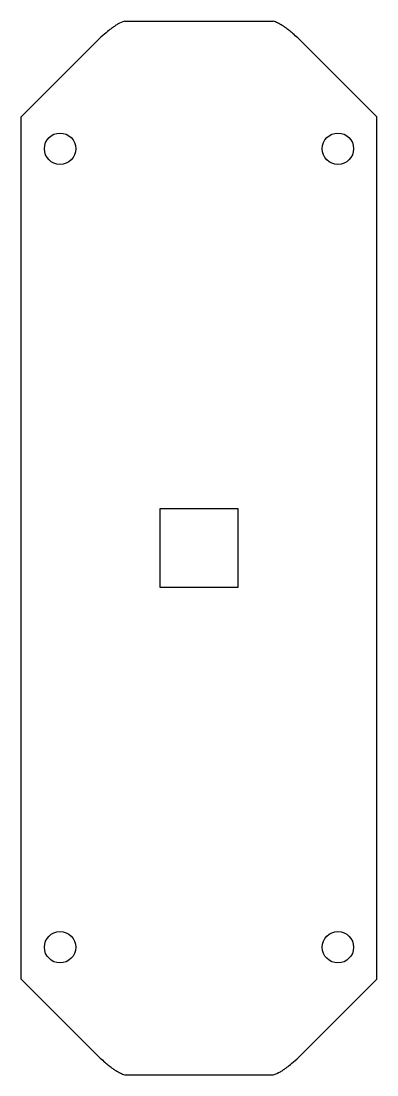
# Model space of a CAD drawing. Header units: millimetres. Extents: x -28 to 28, y -165 to 0.
import ezdxf

# ---------------------------------------------------------------- set-up
doc = ezdxf.new("R2010")
doc.units = ezdxf.units.MM

msp = doc.modelspace()

# ---------------------------------------------------------------- linework, layer by layer
at = {"color": 7, "linetype": 'Continuous', "lineweight": 25}
for p, q in [((-11.63, 0), (11.63, 0)), ((-27.84, -15), (-15.64, -2.8)), ((15.64, -2.8), (27.84, -15)), ((-27.84, -150.13), (-27.84, -15)), ((27.84, -150.13), (27.84, -15)), ((6.15, -76.42), (-6.15, -76.42)), ((-6.15, -76.42), (-6.15, -88.72)), ((6.15, -88.72), (6.15, -76.42)), ((-6.15, -88.72), (6.15, -88.72)), ((-15.64, -162.33), (-27.84, -150.13)), ((15.64, -162.33), (27.84, -150.13)), ((-11.63, -165.13), (11.63, -165.13))]:
    msp.add_line(p, q, dxfattribs=at)
for centre in [(-21.74, -20), (21.74, -20), (-21.74, -145.13), (21.74, -145.13)]:
    msp.add_circle(centre, 2.45, dxfattribs=at)
for points, knots in [([(-11.63, 0), (-11.99, -0.12), (-12.37, -0.29), (-12.83, -0.56), (-12.92, -0.61), (-13.08, -0.72), (-13.16, -0.77), (-13.33, -0.88), (-13.42, -0.94), (-13.54, -1.04), (-13.59, -1.07), (-13.65, -1.12), (-13.68, -1.13), (-13.71, -1.16), (-13.72, -1.17), (-13.74, -1.18), (-13.76, -1.2), (-14.19, -1.52), (-14.81, -2.05), (-15.64, -2.8)], [0, 0, 0, 0, 0.25, 0.25, 0.3125, 0.3125, 0.375, 0.375, 0.4375, 0.4375, 0.46875, 0.46875, 0.484375, 0.484375, 0.492188, 0.492188, 0.5, 0.5, 1, 1, 1, 1]), ([(15.64, -2.8), (15.39, -2.57), (14.93, -2.17), (14.31, -1.63), (13.81, -1.23), (13.4, -0.93), (13.03, -0.68), (12.67, -0.47), (12.31, -0.28), (11.97, -0.12), (11.74, -0.04), (11.63, 0)], [0, 0, 0, 0, 0.206292, 0.372953, 0.500085, 0.594723, 0.684543, 0.769736, 0.850527, 0.927179, 1, 1, 1, 1]), ([(-15.64, -162.33), (-15.39, -162.56), (-14.93, -162.97), (-14.31, -163.5), (-13.81, -163.9), (-13.4, -164.21), (-13.03, -164.45), (-12.67, -164.67), (-12.31, -164.85), (-11.97, -165.01), (-11.74, -165.09), (-11.63, -165.13)], [0, 0, 0, 0, 0.206292, 0.372953, 0.500085, 0.594723, 0.684543, 0.769736, 0.850527, 0.927179, 1, 1, 1, 1]), ([(11.63, -165.13), (11.99, -165.01), (12.37, -164.84), (12.83, -164.57), (12.92, -164.52), (13.08, -164.42), (13.16, -164.36), (13.33, -164.25), (13.42, -164.19), (13.54, -164.1), (13.59, -164.06), (13.65, -164.02), (13.68, -164), (13.71, -163.97), (13.72, -163.97), (13.74, -163.95), (13.76, -163.94), (14.19, -163.61), (14.81, -163.08), (15.64, -162.33)], [0, 0, 0, 0, 0.25, 0.25, 0.3125, 0.3125, 0.375, 0.375, 0.4375, 0.4375, 0.46875, 0.46875, 0.484375, 0.484375, 0.492188, 0.492188, 0.5, 0.5, 1, 1, 1, 1])]:
    msp.add_open_spline(points, degree=3, knots=knots, dxfattribs=at)

doc.saveas('drawing.dxf')
